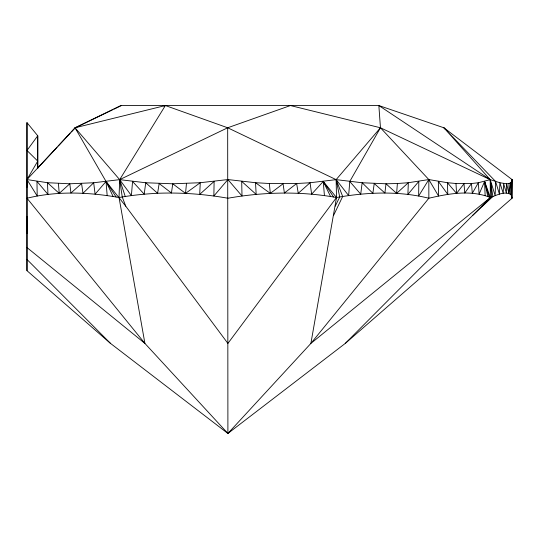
<?xml version="1.0" encoding="UTF-8"?>
<svg xmlns="http://www.w3.org/2000/svg" width="539" height="539" viewBox="0 0 539 539"><rect width="100%" height="100%" fill="white"/><g stroke="black" fill="none" stroke-linecap="round" stroke-linejoin="round"><path stroke-width="0.81" d="M26.977 270.686L26.977 179.561L75.029 127.777L120.864 105.543L378.85 105.543L443.88 127.777L512.05 179.561L512.05 198.237L345.263 343.424L227.903 433.457L110.535 343.424L26.977 270.686L26.977 179.561L37.75 161.114L26.977 150.462L37.743 135.788L26.977 122.629L26.97 186.777M26.977 122.629L26.97 187.08L26.984 186.696M37.743 167.791L37.743 135.788L37.75 168.559M116.101 196.991C86.685 192.059 56.137 191.035 27.004 198.237L144.917 343.424L227.903 433.457L227.68 127.777L165.379 105.543L75.029 127.777L106.035 181.454L116.101 196.991C119.146 198.049 122.212 196.856 125.264 196.492C135.969 194.815 146.77 193.858 157.59 193.285C181.131 192.356 204.746 194.134 227.936 198.237C263.733 191.897 300.668 191.082 336.504 197.517C366.958 192.167 398.631 190.739 428.849 198.237C448.765 193.568 470.729 189.64 490.362 197.517C496.702 195.286 504.12 190.9 510.649 194.384L511.706 196.007L512.05 198.237L511.814 196.755M508.877 193.38L509.011 183.516L510.702 182.714L511.713 181.394L512.05 179.561L511.706 196.007L511.713 181.394L510.649 194.384L510.702 182.714L508.877 193.38L506.647 183.792L499.909 182.755L490.207 179.642L380.46 127.777L290.42 105.543M495.577 181.454L495.159 195.596L490.207 179.642L443.88 127.777L495.577 181.454L499.437 194.161L499.909 182.755L503.21 193.285L503.608 183.536L506.384 193.016L506.647 183.792L509.011 183.516M163.755 105.947L165.372 105.543L119.671 179.642L119.031 197.517L144.917 343.424L26.984 247.549M345.263 343.424L481.839 206.188L491.676 196.991L490.207 179.642L378.85 105.543L380.46 127.777L336.134 179.642L336.504 197.517L227.903 343.424L125.755 206.188L106.035 181.454L95.107 194.175L93.671 182.755L82.979 193.299L81.571 183.529L70.939 193.029L69.8 183.786L59.223 193.393L47.479 182.708L47.951 194.39L36.975 181.387L37.198 196.014L26.977 179.561L47.479 182.708L69.8 183.786L93.671 182.755L119.671 179.642L145.732 182.755L172.743 183.792L200.272 182.714L227.903 179.561L255.526 182.708L269.345 183.509L296.652 183.529L310.066 182.748L336.134 179.642L362.154 182.755L385.998 183.792L396.623 193.38L397.384 183.516L408.326 182.714L428.828 179.561L447.41 182.708L455.981 183.509L471.47 183.529L478.342 182.748L490.207 179.642L492.868 196.492L472.737 215.337M481.839 206.188L490.362 197.517L484.595 181.454L479.11 194.175L478.342 182.748L472.312 193.299L471.47 183.529L464.766 193.029L464.005 183.786L456.567 193.393L447.41 182.708L447.808 194.39L438.342 181.387L438.551 196.014L428.828 179.561L380.46 127.777L349.777 181.454L348.645 195.596L336.134 179.642L227.68 127.777L119.671 179.642L122.245 196.991L125.755 206.188M75.029 127.777L119.671 179.642L131.395 195.596L132.56 181.454L144.196 194.161L145.732 182.755L157.59 193.285L159.153 183.536L171.449 193.016L172.743 183.792L185.537 193.38L186.46 183.516M227.903 433.457L310.888 343.424L336.504 197.517L323.252 181.454L311.636 194.175L310.066 182.748L298.249 193.299L296.652 183.529L284.397 193.029L283.063 183.786L270.315 193.393L255.526 182.708L256.16 194.39L241.694 181.387L242.004 196.014L227.903 179.561L213.862 196.007L214.111 181.394L199.706 194.384L200.272 182.714L185.537 193.38M511.821 180.781L512.05 179.561M333.614 215.337L342.683 196.492L336.134 179.642L339.711 196.991L335.238 206.188M37.784 167.986L57.127 147.275M58.266 146.056L70.211 133.261M71.35 132.042L75.332 127.777L112.388 109.922M396.623 193.38L408.326 182.714L407.895 194.384L418.816 181.394L418.655 196.007L428.828 179.561L428.849 198.237L310.888 343.424L490.362 197.517L490.207 179.642M113.897 109.188L121.457 105.543M227.68 127.777L290.427 105.543M397.384 183.516L385.998 183.792L384.9 193.016L374.234 183.536L372.86 193.285L362.154 182.755L360.719 194.161L349.777 181.454M26.977 259.461L110.535 343.424M443.88 127.777L445.005 129.03M324.424 195.603L323.252 181.454L333.567 196.991M323.252 181.454L330.542 196.499M113.123 196.499L106.035 181.454L107.173 195.603M119.671 179.642L125.264 196.492M485.127 195.603L484.595 181.454L489.129 196.991M484.595 181.454L487.835 196.499M269.345 183.509L270.315 193.393M58.434 183.516L59.223 193.393M455.981 183.509L456.567 193.393M26.977 216.523L26.977 233.636"/></g></svg>
